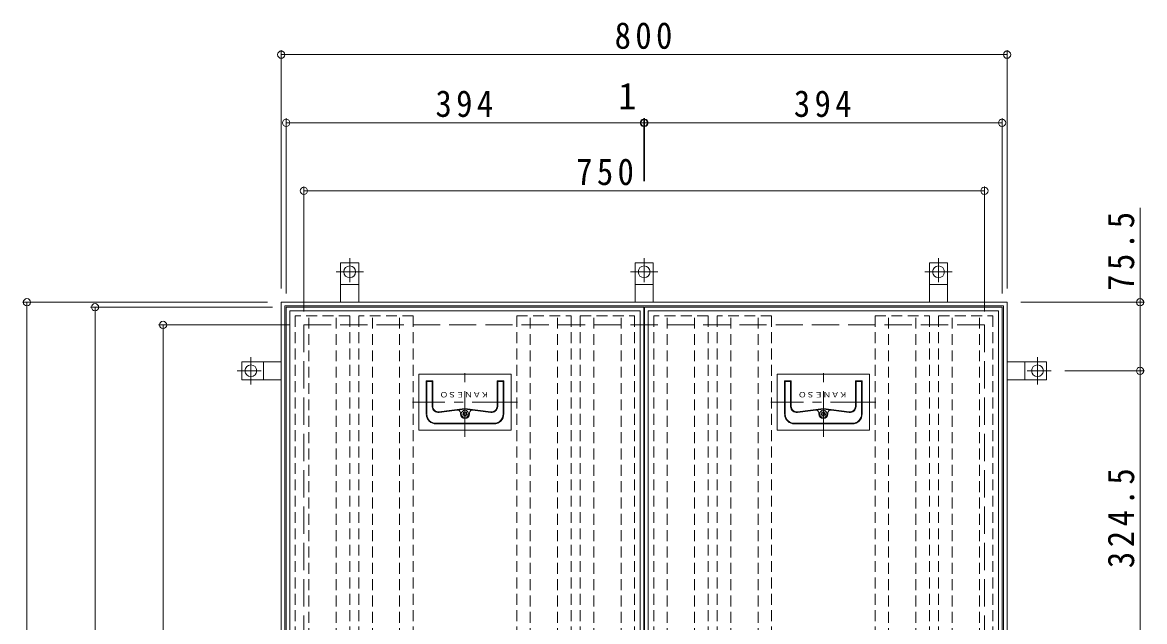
# Model space of a CAD drawing. Units: millimetres, scale not verified. Extents: x -1708 to 1711, y -1361 to 1140.
# Drawn here: x -1677 to -440, y 228 to 888 of the extents above; entities that cross this region are included whole.
import ezdxf
from ezdxf.enums import TextEntityAlignment as Align

# ---------------------------------------------------------------- set-up
doc = ezdxf.new("R2010")
doc.units = ezdxf.units.MM
doc.header["$LTSCALE"] = 10
doc.header["$PDMODE"] = 32
doc.header["$PDSIZE"] = 8
for name, pattern in [('CHAIN1', [8, 5, -1, 1, -1]), ('DASHED1', [1.8, 1.2, -0.6]), ('DASHED3', [4, 3, -1])]:
    doc.linetypes.add(name, pattern=pattern)
for name, color, linetype, lineweight in [('C-1_ピット', 2, 'Continuous', 9), ('C-2_蓋', 3, 'Continuous', 9), ('C-4_寸法', 7, 'Continuous', 9)]:
    doc.layers.add(name, color=color, linetype=linetype, lineweight=lineweight)
doc.layers.add('C-F', color=2, linetype='Continuous')
doc.styles.add('ＭＳ ゴシック', font='')
doc.styles.get('ＭＳ ゴシック').set_extended_font_data('MS Gothic')

msp = doc.modelspace()

# ---------------------------------------------------------------- linework, layer by layer
at = {"layer": 'C-1_ピット'}
for p, q in [((-1326.39, 623.36), (-1306.39, 623.36)), ((-1326.39, 579.86), (-1326.39, 623.36)), ((-1306.39, 579.86), (-1306.39, 623.36)), ((-1001.89, 623.36), (-981.89, 623.36)), ((-1001.89, 579.86), (-1001.89, 623.36)), ((-981.89, 579.86), (-981.89, 623.36)), ((-677.39, 623.36), (-657.39, 623.36)), ((-677.39, 579.86), (-677.39, 623.36)), ((-657.39, 579.86), (-657.39, 623.36)), ((-1326.39, 599.36), (-1306.39, 599.36)), ((-1001.89, 599.36), (-981.89, 599.36)), ((-677.39, 599.36), (-657.39, 599.36)), ((-1387.89, 575.86), (-595.89, 575.86)), ((-1387.89, -216.14), (-1387.89, 575.86)), ((-595.89, -216.14), (-595.89, 575.86)), ((-591.89, -220.14), (-591.89, 579.86)), ((-1435.39, 494.36), (-1435.39, 514.36)), ((-1391.89, 514.36), (-1435.39, 514.36)), ((-1411.39, 494.36), (-1411.39, 514.36)), ((-591.89, 514.36), (-548.39, 514.36)), ((-572.39, 514.36), (-572.39, 494.36)), ((-548.39, 514.36), (-548.39, 494.36)), ((-1391.89, 494.36), (-1435.39, 494.36)), ((-591.89, 494.36), (-548.39, 494.36))]:
    msp.add_line(p, q, dxfattribs=at)
at = {"layer": 'C-1_ピット', "linetype": 'CHAIN1'}
for p, q in [((-1316.39, 601.86), (-1316.39, 628.36)), ((-991.89, 601.86), (-991.89, 628.36)), ((-667.39, 601.86), (-667.39, 628.36)), ((-1331.39, 613.36), (-1301.39, 613.36)), ((-1006.89, 613.36), (-976.89, 613.36)), ((-682.39, 613.36), (-652.39, 613.36)), ((-1425.39, 489.36), (-1425.39, 519.36)), ((-558.39, 519.36), (-558.39, 489.36)), ((-1413.89, 504.36), (-1440.39, 504.36)), ((-569.89, 504.36), (-543.39, 504.36))]:
    msp.add_line(p, q, dxfattribs=at)
at = {"layer": 'C-1_ピット', "linetype": 'DASHED3'}
msp.add_line((-616.89, -195.14), (-616.89, 554.86), dxfattribs=at)
at = {"layer": 'C-1_ピット'}
msp.add_lwpolyline([(-591.89, -220.14), (-1391.89, -220.14), (-1391.89, 579.86), (-591.89, 579.86)], dxfattribs=at)
at = {"layer": 'C-1_ピット', "linetype": 'DASHED3'}
msp.add_lwpolyline([(-616.89, -195.14), (-1366.89, -195.14), (-1366.89, 554.86), (-616.89, 554.86)], dxfattribs=at)
at = {"layer": 'C-1_ピット'}
for centre in [(-1316.39, 613.36), (-991.89, 613.36), (-667.39, 613.36), (-1425.39, 504.36), (-558.39, 504.36)]:
    msp.add_circle(centre, 6.5, dxfattribs=at)
at = {"layer": 'C-2_蓋'}
for p, q in [((-1386.39, 574.36), (-992.39, 574.36)), ((-1386.39, -214.64), (-1386.39, 574.36)), ((-1382.39, 570.36), (-996.39, 570.36)), ((-1382.39, -210.64), (-1382.39, 570.36)), ((-996.39, -210.64), (-996.39, 570.36)), ((-992.39, -214.64), (-992.39, 574.36)), ((-991.39, 574.36), (-597.39, 574.36)), ((-991.39, -214.64), (-991.39, 574.36)), ((-987.39, 570.36), (-601.39, 570.36)), ((-987.39, -210.64), (-987.39, 570.36)), ((-601.39, -210.64), (-601.39, 570.36)), ((-597.39, -214.64), (-597.39, 574.36)), ((-1240.39, 500.86), (-1138.39, 500.86)), ((-1240.39, 500.86), (-1240.39, 438.86)), ((-1138.39, 500.86), (-1138.39, 438.86)), ((-845.39, 500.86), (-743.39, 500.86)), ((-845.39, 500.86), (-845.39, 438.86)), ((-743.39, 500.86), (-743.39, 438.86)), ((-1232.19, 493.46), (-1232.19, 456.86)), ((-1232.19, 493.46), (-1224.79, 493.46)), ((-1231.49, 492.76), (-1225.49, 492.76)), ((-1231.49, 492.76), (-1231.49, 456.86)), ((-1225.49, 492.76), (-1225.49, 465.18)), ((-1224.79, 493.46), (-1224.79, 465.18)), ((-1147.29, 492.76), (-1147.29, 456.86)), ((-1146.59, 493.46), (-1146.59, 456.86)), ((-837.19, 493.46), (-837.19, 456.86)), ((-837.19, 493.46), (-829.79, 493.46)), ((-836.49, 492.76), (-830.49, 492.76)), ((-836.49, 492.76), (-836.49, 456.86)), ((-830.49, 492.76), (-830.49, 465.18)), ((-829.79, 493.46), (-829.79, 465.18)), ((-752.29, 492.76), (-752.29, 456.86)), ((-751.59, 493.46), (-751.59, 456.86)), ((-1218.04, 459.22), (-1189.39, 462.86)), ((-1217.95, 458.53), (-1189.39, 462.16)), ((-1194.39, 458.12), (-1194.39, 456.86)), ((-1190.85, 457.68), (-1191.02, 457.91)), ((-1189.72, 458.5), (-1189.88, 458.73)), ((-1160.75, 459.22), (-1189.39, 462.86)), ((-1160.84, 458.53), (-1189.39, 462.16)), ((-1189.07, 458.5), (-1188.9, 458.73)), ((-1187.94, 457.68), (-1187.77, 457.91)), ((-1184.39, 458.12), (-1184.39, 456.86)), ((-823.04, 459.22), (-794.39, 462.86)), ((-822.95, 458.53), (-794.39, 462.16)), ((-799.39, 458.12), (-799.39, 456.86)), ((-795.85, 457.68), (-796.02, 457.91)), ((-794.72, 458.5), (-794.88, 458.73)), ((-765.75, 459.22), (-794.39, 462.86)), ((-765.84, 458.53), (-794.39, 462.16)), ((-794.07, 458.5), (-793.9, 458.73)), ((-792.94, 457.68), (-792.77, 457.91)), ((-789.39, 458.12), (-789.39, 456.86)), ((-1221.19, 446.56), (-1157.59, 446.56)), ((-1221.19, 445.86), (-1157.59, 445.86)), ((-1191.05, 457.06), (-1191.32, 456.97)), ((-1190.62, 455.73), (-1190.89, 455.64)), ((-1190.09, 455.35), (-1190.09, 455.06)), ((-1188.69, 455.35), (-1188.69, 455.06)), ((-1188.17, 455.73), (-1187.9, 455.64)), ((-1187.74, 457.06), (-1187.46, 456.97)), ((-826.19, 446.56), (-762.59, 446.56)), ((-826.19, 445.86), (-762.59, 445.86)), ((-796.05, 457.06), (-796.32, 456.97)), ((-795.62, 455.73), (-795.89, 455.64)), ((-795.09, 455.35), (-795.09, 455.06)), ((-793.69, 455.35), (-793.69, 455.06)), ((-793.17, 455.73), (-792.9, 455.64)), ((-792.74, 457.06), (-792.46, 456.97)), ((-1240.39, 438.86), (-1138.39, 438.86)), ((-845.39, 438.86), (-743.39, 438.86))]:
    msp.add_line(p, q, dxfattribs=at)
at = {"layer": 'C-2_蓋', "linetype": 'DASHED1'}
for p, q in [((-1361.39, -205.14), (-1361.39, 564.86)), ((-1331.39, -205.14), (-1331.39, 564.86)), ((-1316.39, 564.86), (-1316.39, -205.14)), ((-1291.39, -205.14), (-1291.39, 564.86)), ((-1261.39, -205.14), (-1261.39, 564.86)), ((-1246.39, 564.86), (-1246.39, -205.14)), ((-1132.39, 564.86), (-1132.39, -205.14)), ((-1117.39, -205.14), (-1117.39, 564.86)), ((-1087.39, -205.14), (-1087.39, 564.86)), ((-1062.39, 564.86), (-1062.39, -205.14)), ((-1047.39, -205.14), (-1047.39, 564.86)), ((-1017.39, -205.14), (-1017.39, 564.86)), ((-966.39, -205.14), (-966.39, 564.86)), ((-936.39, -205.14), (-936.39, 564.86)), ((-921.39, 564.86), (-921.39, -205.14)), ((-896.39, -205.14), (-896.39, 564.86)), ((-866.39, -205.14), (-866.39, 564.86)), ((-851.39, 564.86), (-851.39, -205.14)), ((-737.39, 564.86), (-737.39, -205.14)), ((-722.39, -205.14), (-722.39, 564.86)), ((-692.39, -205.14), (-692.39, 564.86)), ((-667.39, 564.86), (-667.39, -205.14)), ((-652.39, -205.14), (-652.39, 564.86)), ((-622.39, -205.14), (-622.39, 564.86))]:
    msp.add_line(p, q, dxfattribs=at)
at = {"layer": 'C-2_蓋', "linetype": 'CHAIN1'}
for p, q in [((-1189.39, 431.86), (-1189.39, 507.86)), ((-794.39, 431.86), (-794.39, 507.86)), ((-1131.39, 469.86), (-1247.39, 469.86)), ((-736.39, 469.86), (-852.39, 469.86))]:
    msp.add_line(p, q, dxfattribs=at)
at = {"layer": 'C-2_蓋', "linetype": 'DASHED1'}
for points in [[(-1316.39, 564.86), (-1376.39, 564.86), (-1376.39, -205.14)], [(-1246.39, 564.86), (-1306.39, 564.86), (-1306.39, -205.14)], [(-1132.39, 564.86), (-1072.39, 564.86), (-1072.39, -205.14)], [(-1062.39, 564.86), (-1002.39, 564.86), (-1002.39, -205.14)], [(-921.39, 564.86), (-981.39, 564.86), (-981.39, -205.14)], [(-851.39, 564.86), (-911.39, 564.86), (-911.39, -205.14)], [(-737.39, 564.86), (-677.39, 564.86), (-677.39, -205.14)], [(-667.39, 564.86), (-607.39, 564.86), (-607.39, -205.14)]]:
    msp.add_lwpolyline(points, dxfattribs=at)
at = {"layer": 'C-2_蓋'}
for points in [[(-1146.59, 493.46), (-1153.99, 493.46), (-1153.99, 465.18)], [(-1147.29, 492.76), (-1153.29, 492.76), (-1153.29, 465.18)], [(-751.59, 493.46), (-758.99, 493.46), (-758.99, 465.18)], [(-752.29, 492.76), (-758.29, 492.76), (-758.29, 465.18)]]:
    msp.add_lwpolyline(points, dxfattribs=at)
for centre in [(-1189.39, 456.86), (-794.39, 456.86)]:
    msp.add_circle(centre, 4, dxfattribs=at)
for centre, radius, start, end in [((-1218.79, 465.18), 6.7, 182.68507, 277.24451), ((-1218.79, 465.18), 6, 180, 277.24451), ((-1197.39, 458.12), 3, 0, 97.24451), ((-1190.45, 458.32), 0.7, 126, 216), ((-1191.17, 457.44), 0.4, 288, 35.99998), ((-1190.45, 458.32), 0.7, 36, 126), ((-1189.39, 458.74), 0.4, 216, 323.99998), ((-1188.33, 458.32), 0.7, 54, 144), ((-1187.61, 457.44), 0.4, 144, 251.99998), ((-1188.33, 458.32), 0.7, 324, 54), ((-1181.39, 458.12), 3, 82.75548, 180), ((-1159.99, 465.18), 6.7, 262.75548, 359.99998), ((-1159.99, 465.18), 6, 262.75548, 0), ((-823.79, 465.18), 6.7, 182.68507, 277.24451), ((-823.79, 465.18), 6, 180, 277.24451), ((-802.39, 458.12), 3, 0, 97.24451), ((-795.45, 458.32), 0.7, 126, 216), ((-796.17, 457.44), 0.4, 288, 35.99998), ((-795.45, 458.32), 0.7, 36, 126), ((-794.39, 458.74), 0.4, 216, 323.99998), ((-793.33, 458.32), 0.7, 54, 144), ((-792.61, 457.44), 0.4, 144, 251.99998), ((-793.33, 458.32), 0.7, 324, 54), ((-786.39, 458.12), 3, 82.75548, 180), ((-764.99, 465.18), 6.7, 262.75548, 359.99998), ((-764.99, 465.18), 6, 262.75548, 0), ((-1221.19, 456.86), 11, 184.00093, 270), ((-1221.19, 456.86), 10.3, 182.13802, 269.99998), ((-1189.39, 456.86), 5, 180, 0), ((-1191.1, 456.31), 0.7, 108, 198), ((-1191.1, 456.31), 0.7, 198, 288), ((-1190.49, 455.35), 0.4, 0, 107.99998), ((-1189.39, 455.06), 0.7, 180, 270), ((-1189.39, 455.06), 0.7, 270, 0), ((-1188.29, 455.35), 0.4, 72, 179.99998), ((-1187.68, 456.31), 0.7, 251.99998, 342), ((-1187.68, 456.31), 0.7, 342, 72), ((-1157.59, 456.86), 10.3, 269.99998, 359.99998), ((-1157.59, 456.86), 11, 270, 0), ((-826.19, 456.86), 11, 184.00093, 270), ((-826.19, 456.86), 10.3, 182.13802, 269.99998), ((-794.39, 456.86), 5, 180, 0), ((-796.1, 456.31), 0.7, 108, 198), ((-796.1, 456.31), 0.7, 198, 288), ((-795.49, 455.35), 0.4, 0, 107.99998), ((-794.39, 455.06), 0.7, 180, 270), ((-794.39, 455.06), 0.7, 270, 0), ((-793.29, 455.35), 0.4, 72, 179.99998), ((-792.68, 456.31), 0.7, 251.99998, 342), ((-792.68, 456.31), 0.7, 342, 72), ((-762.59, 456.86), 10.3, 269.99998, 359.99998), ((-762.59, 456.86), 11, 270, 0)]:
    msp.add_arc(centre, radius, start, end, dxfattribs=at)
at = {"layer": 'C-4_寸法'}
for p, q in [((-1391.89, 594.86), (-1391.89, 857.48)), ((-591.89, 594.86), (-591.89, 857.48)), ((-1391.89, 852.48), (-591.89, 852.48)), ((-1386.39, 589.36), (-1386.39, 782.48)), ((-992.39, 713.12), (-992.39, 782.48)), ((-991.39, 713.12), (-991.39, 782.48)), ((-597.39, 589.36), (-597.39, 782.48)), ((-1386.39, 777.48), (-992.39, 777.48)), ((-1366.89, 569.86), (-1366.89, 707.48)), ((-616.89, 569.86), (-616.89, 707.48)), ((-1366.89, 702.48), (-616.89, 702.48)), ((-445.34, 579.86), (-445.34, 683.82)), ((-1406.89, 579.86), (-1677.13, 579.86)), ((-1672.13, -220.14), (-1672.13, 579.86)), ((-1401.39, 574.36), (-1602.13, 574.36)), ((-1597.13, -214.64), (-1597.13, 574.36)), ((-576.89, 579.86), (-440.34, 579.86)), ((-445.34, 504.36), (-445.34, 579.86)), ((-1381.89, 554.86), (-1527.13, 554.86)), ((-1522.13, -195.14), (-1522.13, 554.86)), ((-528.39, 504.36), (-440.34, 504.36)), ((-445.34, 179.86), (-445.34, 504.36))]:
    msp.add_line(p, q, dxfattribs=at)
msp.add_lwpolyline([(-992.39, 777.48), (-991.39, 777.48), (-597.39, 777.48)], dxfattribs=at)
for p in [(-1391.89, 852.48), (-591.89, 852.48), (-1386.39, 777.48), (-992.39, 777.48), (-991.39, 777.48), (-597.39, 777.48), (-1366.89, 702.48), (-616.89, 702.48), (-1672.13, 579.86), (-445.34, 579.86), (-1597.13, 574.36), (-1522.13, 554.86), (-445.34, 504.36)]:
    msp.add_point(p, dxfattribs=at)

# ---------------------------------------------------------------- texts
at = {"layer": 'C-4_寸法', "color": 2, "style": 'ＭＳ ゴシック'}
msp.add_text('1', height=29.33, dxfattribs=at).set_placement((-1020.51, 783.48), align=Align.BOTTOM_LEFT)
at = {"layer": 'C-4_寸法', "color": 2, "char_height": 29.33, "attachment_point": 7, "style": 'ＭＳ ゴシック'}
for s, insert in [('\\T1.27;\\W0.9;800', (-1024.39, 858.48)), ('\\T1.27;\\W0.9;394', (-1221.89, 783.48)), ('\\T1.27;\\W0.9;394', (-826.89, 783.48)), ('\\T1.27;\\W0.9;750', (-1066.76, 708.48))]:
    msp.add_mtext(s, dxfattribs=dict(at, insert=insert))
at = {"layer": 'C-4_寸法', "color": 2, "char_height": 29.33, "attachment_point": 7, "rotation": 90, "style": 'ＭＳ ゴシック'}
for s, insert in [('\\T1.28;\\W0.9;75.5', (-451.34, 592.38)), ('\\T1.28;\\W0.9;324.5', (-451.34, 287.11))]:
    msp.add_mtext(s, dxfattribs=dict(at, insert=insert))
at = {"layer": 'C-F', "style": 'ＭＳ ゴシック', "width": 1.1}
for p in [(-1162.89, 482.86), (-767.89, 482.86)]:
    msp.add_text('ＫＡＮＥＳＯ', height=5.865, rotation=180, dxfattribs=at).set_placement(p, align=Align.BOTTOM_LEFT)

doc.saveas('drawing.dxf')
